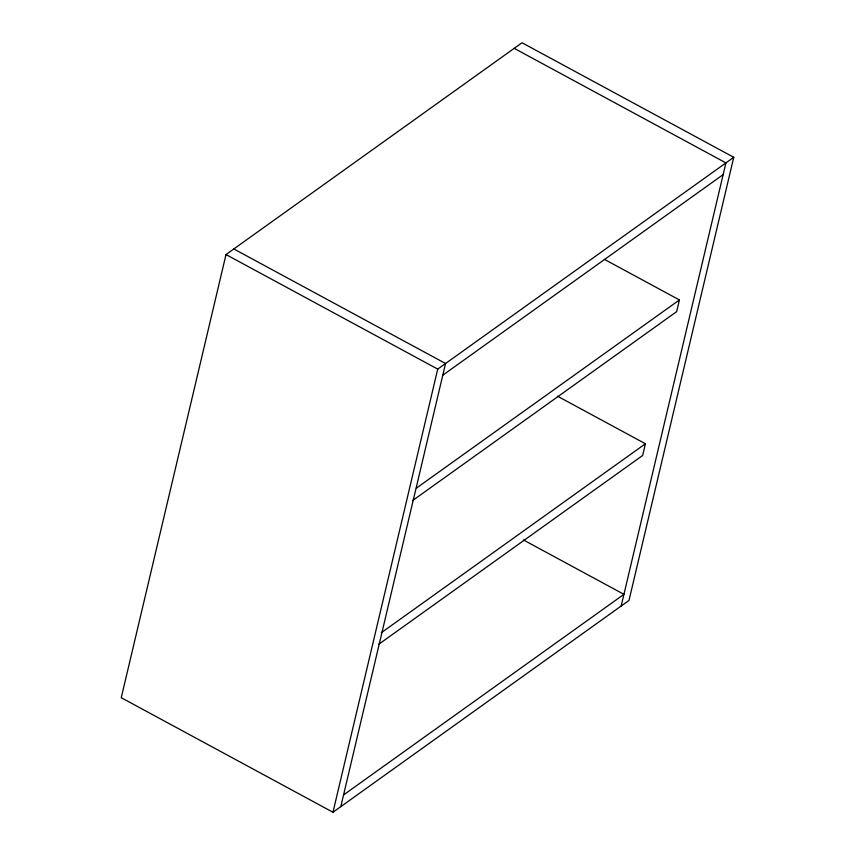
<?xml version="1.0" encoding="UTF-8"?>
<svg xmlns="http://www.w3.org/2000/svg" width="855" height="855" viewBox="0 0 855 855"><rect width="100%" height="100%" fill="white"/><g stroke="black" fill="none" stroke-linecap="round" stroke-linejoin="round"><path stroke-width="1.28" d="M226.009 254.555L121.25 697.701L332.969 812.25L628.991 600.445L733.75 157.299L522.031 42.75L226.009 254.555L437.728 369.104L733.75 157.299M332.969 812.25L437.728 369.104M340.792 806.65L445.551 363.503L233.832 248.955M557.567 396.218L645.418 443.756L642.65 455.469L378.509 644.456M604.442 259.375L679.415 299.945L676.647 311.648L412.505 500.645M621.168 606.045L725.927 162.899L514.208 48.35M442.772 375.217L723.159 174.612M416.364 488.152L679.415 299.945M381.287 632.743L645.418 443.756M343.56 794.936L623.936 594.332L523.346 539.911"/></g></svg>
